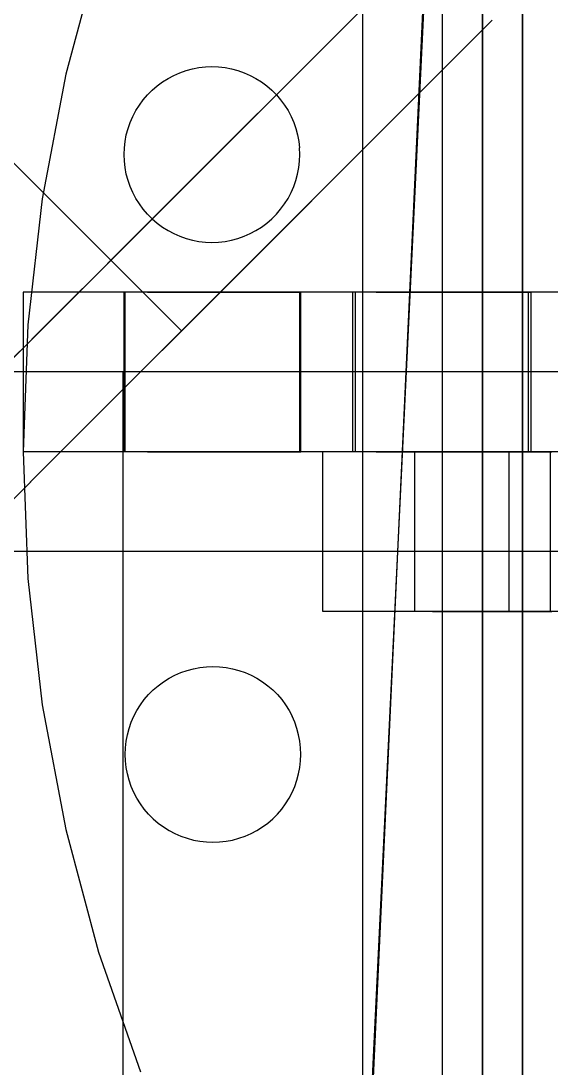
# Model space of a CAD drawing. Header units: millimetres. Extents: x -180 to 1414, y -663 to 972.
# Drawn here: x 1157.44 to 1170.72, y 434.57 to 460.79 of the extents above; entities that cross this region are included whole.
import ezdxf

# ---------------------------------------------------------------- set-up
doc = ezdxf.new("R2010")
doc.units = ezdxf.units.MM
doc.layers.add('TOP', color=8, linetype='Continuous')

msp = doc.modelspace()

# ---------------------------------------------------------------- linework, layer by layer
at = {"layer": 'TOP'}
for p, q in [((1170, 486.957), (1170, 431.957)), ((1169, 485.153), (1169, 430.153)), ((1166, 483.349), (1166, 428.349)), ((1188.126, 483.227), (1161.669, 456.769)), ((1160.49, 455.59), (1186.948, 482.048)), ((1150.415, 445.515), (1176.872, 471.973)), ((1166, 428.349), (1168, 471.651)), ((1149.236, 444.337), (1175.694, 470.794)), ((1166, 429.23), (1168, 470.77)), ((1168, 415.77), (1168, 470.77)), ((1169, 469.847), (1169, 430.153)), ((1169, 414.039), (1169, 469.039)), ((1169, 469.039), (1169, 430.961)), ((1170, 431.957), (1170, 468.043)), ((1170, 432.691), (1170, 467.309)), ((1170, 467.309), (1170, 412.309)), ((1151.563, 462.927), (1161.463, 453.028)), ((1159.388, 462.527), (1158.566, 459.457)), ((1169.207, 460.772), (1169.107, 460.672)), ((1169.241, 460.806), (1169.207, 460.772)), ((1169.107, 460.672), (1161.415, 452.98)), ((1168.939, 460.504), (1168.707, 460.272)), ((1169.107, 460.672), (1168.939, 460.504)), ((1168.707, 460.272), (1161.274, 452.839)), ((1168.707, 460.272), (1168.41, 459.975)), ((1168.41, 459.975), (1161.043, 452.607)), ((1168.41, 459.975), (1168.05, 459.615)), ((1158.566, 459.457), (1157.975, 456.334)), ((1168.05, 459.615), (1160.894, 452.459)), ((1168.05, 459.615), (1161.043, 452.607)), ((1161.127, 459.351), (1161.272, 459.428)), ((1168.05, 459.615), (1161.169, 452.734)), ((1161.272, 459.428), (1161.423, 459.494)), ((1161.423, 459.494), (1161.578, 459.548)), ((1161.578, 459.548), (1161.737, 459.591)), ((1161.737, 459.591), (1161.899, 459.621)), ((1161.899, 459.621), (1162.062, 459.64)), ((1162.062, 459.64), (1162.227, 459.646)), ((1162.227, 459.646), (1162.391, 459.64)), ((1162.391, 459.64), (1162.555, 459.621)), ((1162.555, 459.621), (1162.716, 459.591)), ((1162.716, 459.591), (1162.875, 459.548)), ((1162.875, 459.548), (1163.031, 459.494)), ((1163.031, 459.494), (1163.181, 459.428)), ((1163.181, 459.428), (1163.327, 459.351)), ((1168.05, 459.615), (1167.63, 459.195)), ((1160.73, 459.059), (1160.855, 459.166)), ((1160.855, 459.166), (1160.988, 459.264)), ((1160.988, 459.264), (1161.127, 459.351)), ((1163.327, 459.351), (1163.466, 459.264)), ((1163.466, 459.264), (1163.599, 459.166)), ((1163.599, 459.166), (1163.723, 459.059)), ((1167.63, 459.195), (1167.152, 458.717)), ((1160.507, 458.818), (1160.614, 458.942)), ((1160.614, 458.942), (1160.73, 459.059)), ((1163.723, 459.059), (1163.84, 458.942)), ((1163.84, 458.942), (1163.947, 458.818)), ((1160.322, 458.546), (1160.409, 458.685)), ((1160.409, 458.685), (1160.507, 458.818)), ((1163.947, 458.818), (1164.045, 458.685)), ((1164.045, 458.685), (1164.132, 458.546)), ((1167.152, 458.717), (1166.618, 458.183)), ((1160.179, 458.25), (1160.245, 458.4)), ((1160.245, 458.4), (1160.322, 458.546)), ((1164.132, 458.546), (1164.209, 458.4)), ((1164.209, 458.4), (1164.275, 458.25)), ((1160.125, 458.094), (1160.179, 458.25)), ((1164.275, 458.25), (1164.329, 458.094)), ((1166.618, 458.183), (1166.032, 457.597)), ((1160.051, 457.774), (1160.082, 457.935)), ((1160.082, 457.935), (1160.125, 458.094)), ((1164.329, 458.094), (1164.372, 457.935)), ((1164.372, 457.935), (1164.402, 457.774)), ((1160.027, 457.446), (1160.033, 457.61)), ((1160.033, 457.61), (1160.051, 457.774)), ((1164.402, 457.774), (1164.421, 457.61)), ((1164.427, 457.446), (1164.421, 457.61)), ((1166.032, 457.597), (1165.396, 456.961)), ((1160.033, 457.281), (1160.027, 457.446)), ((1164.421, 457.281), (1164.427, 457.446)), ((1160.051, 457.118), (1160.033, 457.281)), ((1160.082, 456.956), (1160.051, 457.118)), ((1164.372, 456.956), (1164.402, 457.118)), ((1164.402, 457.118), (1164.421, 457.281)), ((1160.125, 456.797), (1160.082, 456.956)), ((1160.179, 456.642), (1160.125, 456.797)), ((1164.275, 456.642), (1164.329, 456.797)), ((1164.329, 456.797), (1164.372, 456.956)), ((1165.396, 456.961), (1164.715, 456.28)), ((1160.245, 456.491), (1160.179, 456.642)), ((1160.956, 456.056), (1161.669, 456.769)), ((1164.209, 456.491), (1164.275, 456.642)), ((1157.975, 456.334), (1157.619, 453.176)), ((1160.322, 456.346), (1160.245, 456.491)), ((1160.409, 456.207), (1160.322, 456.346)), ((1164.715, 456.28), (1163.992, 455.557)), ((1164.045, 456.207), (1164.132, 456.346)), ((1164.132, 456.346), (1164.209, 456.491)), ((1160.212, 455.313), (1160.956, 456.056)), ((1160.507, 456.074), (1160.409, 456.207)), ((1160.614, 455.95), (1160.507, 456.074)), ((1163.84, 455.95), (1163.947, 456.074)), ((1163.947, 456.074), (1164.045, 456.207)), ((1160.614, 455.95), (1160.73, 455.833)), ((1160.73, 455.833), (1160.855, 455.726)), ((1163.599, 455.726), (1163.723, 455.833)), ((1163.723, 455.833), (1163.84, 455.95)), ((1159.912, 455.013), (1160.49, 455.59)), ((1160.855, 455.726), (1160.988, 455.628)), ((1160.988, 455.628), (1161.127, 455.541)), ((1161.127, 455.541), (1161.272, 455.464)), ((1163.181, 455.464), (1163.327, 455.541)), ((1163.992, 455.557), (1163.23, 454.795)), ((1163.327, 455.541), (1163.466, 455.628)), ((1163.466, 455.628), (1163.599, 455.726)), ((1159.442, 454.543), (1160.212, 455.313)), ((1161.272, 455.464), (1161.423, 455.398)), ((1161.423, 455.398), (1161.578, 455.344)), ((1161.578, 455.344), (1161.737, 455.301)), ((1161.737, 455.301), (1161.899, 455.27)), ((1161.899, 455.27), (1162.062, 455.252)), ((1162.062, 455.252), (1162.227, 455.246)), ((1162.227, 455.246), (1162.391, 455.252)), ((1162.391, 455.252), (1162.555, 455.27)), ((1162.555, 455.27), (1162.716, 455.301)), ((1162.716, 455.301), (1162.875, 455.344)), ((1162.875, 455.344), (1163.031, 455.398)), ((1163.031, 455.398), (1163.181, 455.464)), ((1159.31, 454.41), (1159.912, 455.013)), ((1163.23, 454.795), (1159.341, 450.906)), ((1163.23, 454.795), (1162.436, 454.001)), ((1158.65, 453.751), (1159.442, 454.543)), ((1158.686, 453.786), (1159.31, 454.41)), ((1157.619, 454), (1157.5, 454)), ((1157.5, 454), (1157.5, 450)), ((1157.975, 454), (1157.619, 454)), ((1158.566, 454), (1157.975, 454)), ((1159.388, 454), (1158.566, 454)), ((1160.438, 454), (1159.388, 454)), ((1160.027, 450), (1160.027, 454)), ((1160.033, 454), (1160.027, 454)), ((1160.051, 454), (1160.033, 454)), ((1160.082, 454), (1160.051, 454)), ((1160.053, 450), (1160.053, 454)), ((1160.059, 454), (1160.053, 454)), ((1160.077, 454), (1160.059, 454)), ((1160.108, 454), (1160.077, 454)), ((1160.125, 454), (1160.082, 454)), ((1160.151, 454), (1160.108, 454)), ((1160.179, 454), (1160.125, 454)), ((1160.205, 454), (1160.151, 454)), ((1160.245, 454), (1160.179, 454)), ((1160.271, 454), (1160.205, 454)), ((1160.322, 454), (1160.245, 454)), ((1160.348, 454), (1160.271, 454)), ((1160.409, 454), (1160.322, 454)), ((1160.435, 454), (1160.348, 454)), ((1160.507, 454), (1160.409, 454)), ((1160.533, 454), (1160.435, 454)), ((1161.709, 454), (1160.438, 454)), ((1160.614, 454), (1160.507, 454)), ((1160.64, 454), (1160.533, 454)), ((1160.614, 454), (1160.73, 454)), ((1160.64, 454), (1160.756, 454)), ((1160.73, 454), (1160.855, 454)), ((1160.756, 454), (1160.881, 454)), ((1160.855, 454), (1160.988, 454)), ((1160.881, 454), (1161.013, 454)), ((1160.988, 454), (1161.127, 454)), ((1161.013, 454), (1161.153, 454)), ((1161.127, 454), (1161.272, 454)), ((1161.153, 454), (1161.298, 454)), ((1161.272, 454), (1161.423, 454)), ((1161.298, 454), (1161.449, 454)), ((1161.423, 454), (1161.578, 454)), ((1161.449, 454), (1161.604, 454)), ((1161.578, 454), (1161.737, 454)), ((1161.604, 454), (1161.763, 454)), ((1162.436, 454.001), (1161.612, 453.177)), ((1163.194, 454), (1161.709, 454)), ((1161.737, 454), (1161.899, 454)), ((1161.763, 454), (1161.925, 454)), ((1161.899, 454), (1162.062, 454)), ((1161.925, 454), (1162.088, 454)), ((1162.062, 454), (1162.227, 454)), ((1162.088, 454), (1162.253, 454)), ((1162.227, 454), (1162.391, 454)), ((1162.253, 454), (1162.417, 454)), ((1162.391, 454), (1162.555, 454)), ((1162.417, 454), (1162.581, 454)), ((1162.555, 454), (1162.716, 454)), ((1162.581, 454), (1162.742, 454)), ((1162.716, 454), (1162.875, 454)), ((1162.742, 454), (1162.901, 454)), ((1162.875, 454), (1163.031, 454)), ((1162.901, 454), (1163.057, 454)), ((1163.031, 454), (1163.181, 454)), ((1163.057, 454), (1163.207, 454)), ((1163.181, 454), (1163.327, 454)), ((1164.885, 454), (1163.194, 454)), ((1163.207, 454), (1163.353, 454)), ((1163.327, 454), (1163.466, 454)), ((1163.353, 454), (1163.492, 454)), ((1163.466, 454), (1163.599, 454)), ((1163.492, 454), (1163.624, 454)), ((1163.599, 454), (1163.723, 454)), ((1163.624, 454), (1163.749, 454)), ((1163.723, 454), (1163.84, 454)), ((1163.749, 454), (1163.865, 454)), ((1163.84, 454), (1163.947, 454)), ((1163.865, 454), (1163.973, 454)), ((1163.947, 454), (1164.045, 454)), ((1163.973, 454), (1164.07, 454)), ((1164.045, 454), (1164.132, 454)), ((1164.07, 454), (1164.158, 454)), ((1164.132, 454), (1164.209, 454)), ((1164.158, 454), (1164.235, 454)), ((1164.209, 454), (1164.275, 454)), ((1164.235, 454), (1164.301, 454)), ((1164.275, 454), (1164.329, 454)), ((1164.301, 454), (1164.355, 454)), ((1164.329, 454), (1164.372, 454)), ((1164.355, 454), (1164.398, 454)), ((1164.372, 454), (1164.402, 454)), ((1164.398, 454), (1164.428, 454)), ((1164.421, 454), (1164.402, 454)), ((1164.421, 454), (1164.427, 454)), ((1164.427, 450), (1164.427, 454)), ((1164.428, 454), (1164.447, 454)), ((1164.453, 454), (1164.447, 454)), ((1164.453, 450), (1164.453, 454)), ((1166.772, 454), (1164.885, 454)), ((1165.752, 450), (1165.752, 454)), ((1165.758, 454), (1165.752, 454)), ((1165.776, 454), (1165.758, 454)), ((1165.807, 454), (1165.776, 454)), ((1165.849, 454), (1165.807, 454)), ((1165.825, 450), (1165.825, 454)), ((1165.831, 454), (1165.825, 454)), ((1165.85, 454), (1165.831, 454)), ((1165.904, 454), (1165.849, 454)), ((1165.88, 454), (1165.85, 454)), ((1165.923, 454), (1165.88, 454)), ((1165.969, 454), (1165.904, 454)), ((1165.977, 454), (1165.923, 454)), ((1166.046, 454), (1165.969, 454)), ((1166.043, 454), (1165.977, 454)), ((1166.12, 454), (1166.043, 454)), ((1166.134, 454), (1166.046, 454)), ((1166.208, 454), (1166.12, 454)), ((1166.232, 454), (1166.134, 454)), ((1166.305, 454), (1166.208, 454)), ((1166.339, 454), (1166.232, 454)), ((1166.413, 454), (1166.305, 454)), ((1166.339, 454), (1166.455, 454)), ((1166.529, 454), (1166.413, 454)), ((1166.455, 454), (1166.58, 454)), ((1166.529, 454), (1166.654, 454)), ((1166.58, 454), (1166.712, 454)), ((1166.654, 454), (1166.786, 454)), ((1166.712, 454), (1166.852, 454)), ((1168.845, 454), (1166.772, 454)), ((1166.786, 454), (1166.925, 454)), ((1166.852, 454), (1166.997, 454)), ((1166.925, 454), (1167.071, 454)), ((1166.997, 454), (1167.148, 454)), ((1167.071, 454), (1167.222, 454)), ((1167.148, 454), (1167.303, 454)), ((1167.222, 454), (1167.377, 454)), ((1167.303, 454), (1167.462, 454)), ((1167.377, 454), (1167.536, 454)), ((1167.462, 454), (1167.624, 454)), ((1167.536, 454), (1167.697, 454)), ((1167.624, 454), (1167.787, 454)), ((1167.697, 454), (1167.861, 454)), ((1167.787, 454), (1167.952, 454)), ((1167.861, 454), (1168.025, 454)), ((1167.952, 454), (1168.116, 454)), ((1168.025, 454), (1168.19, 454)), ((1168.116, 454), (1168.28, 454)), ((1168.19, 454), (1168.353, 454)), ((1168.28, 454), (1168.441, 454)), ((1168.353, 454), (1168.515, 454)), ((1168.441, 454), (1168.6, 454)), ((1168.515, 454), (1168.674, 454)), ((1168.6, 454), (1168.755, 454)), ((1168.674, 454), (1168.829, 454)), ((1168.755, 454), (1168.906, 454)), ((1168.829, 454), (1168.98, 454)), ((1171.093, 454), (1168.845, 454)), ((1168.906, 454), (1169.052, 454)), ((1168.98, 454), (1169.125, 454)), ((1169.052, 454), (1169.191, 454)), ((1169.125, 454), (1169.265, 454)), ((1169.191, 454), (1169.323, 454)), ((1169.265, 454), (1169.397, 454)), ((1169.323, 454), (1169.448, 454)), ((1169.397, 454), (1169.522, 454)), ((1169.564, 454), (1169.448, 454)), ((1169.522, 454), (1169.638, 454)), ((1169.564, 454), (1169.672, 454)), ((1169.638, 454), (1169.745, 454)), ((1169.769, 454), (1169.672, 454)), ((1169.745, 454), (1169.843, 454)), ((1169.769, 454), (1169.857, 454)), ((1169.843, 454), (1169.931, 454)), ((1169.857, 454), (1169.934, 454)), ((1169.931, 454), (1170.007, 454)), ((1170, 454), (1169.934, 454)), ((1170, 454), (1170.054, 454)), ((1170.084, 454), (1170, 454)), ((1170, 454), (1170, 450)), ((1170.007, 454), (1170.073, 454)), ((1170.096, 454), (1170.054, 454)), ((1170.073, 454), (1170.128, 454)), ((1170.335, 454), (1170.084, 454)), ((1170.096, 454), (1170.127, 454)), ((1170.127, 454), (1170.145, 454)), ((1170.128, 454), (1170.17, 454)), ((1170.145, 454), (1170.152, 454)), ((1170.152, 450), (1170.152, 454)), ((1170.17, 454), (1170.201, 454)), ((1170.201, 454), (1170.219, 454)), ((1170.219, 454), (1170.225, 454)), ((1170.225, 450), (1170.225, 454)), ((1170.752, 454), (1170.335, 454)), ((1157.84, 452.94), (1158.65, 453.751)), ((1158.044, 453.144), (1158.686, 453.786)), ((1157.387, 452.488), (1158.044, 453.144)), ((1157.619, 453.176), (1157.5, 450)), ((1161.612, 453.177), (1160.763, 452.328)), ((1157.016, 452.117), (1157.84, 452.94)), ((1161.356, 452.921), (1161.274, 452.839)), ((1161.415, 452.98), (1161.356, 452.921)), ((1161.451, 453.016), (1161.415, 452.98)), ((1161.463, 453.028), (1161.451, 453.016)), ((1161.043, 452.607), (1160.894, 452.459)), ((1161.169, 452.734), (1161.043, 452.607)), ((1161.274, 452.839), (1161.169, 452.734)), ((1160.763, 452.328), (1159.895, 451.46)), ((1160.894, 452.459), (1160.725, 452.29)), ((1160.537, 452.102), (1160.33, 451.895)), ((1160.725, 452.29), (1160.537, 452.102)), ((1159.682, 452), (1156.999, 452)), ((1162.59, 452), (1159.682, 452)), ((1160.112, 452), (1160, 452)), ((1160, 348), (1160, 452)), ((1160.33, 451.895), (1160.106, 451.671)), ((1160.447, 452), (1160.112, 452)), ((1161.003, 452), (1160.447, 452)), ((1161.777, 452), (1161.003, 452)), ((1162.765, 452), (1161.777, 452)), ((1165.708, 452), (1162.59, 452)), ((1163.961, 452), (1162.765, 452)), ((1165.359, 452), (1163.961, 452)), ((1166.95, 452), (1165.359, 452)), ((1169.017, 452), (1165.708, 452)), ((1168.727, 452), (1166.95, 452)), ((1170.678, 452), (1168.727, 452)), ((1172.5, 452), (1169.017, 452)), ((1172.793, 452), (1170.678, 452)), ((1160.106, 451.671), (1159.865, 451.43)), ((1159.895, 451.46), (1159.012, 450.577)), ((1159.865, 451.43), (1159.61, 451.175)), ((1159.61, 451.175), (1159.341, 450.906)), ((1159.341, 450.906), (1159.061, 450.626)), ((1159.012, 450.577), (1158.118, 449.683)), ((1159.061, 450.626), (1158.77, 450.335)), ((1158.77, 450.335), (1158.471, 450.036)), ((1157.5, 450), (1157.619, 446.824)), ((1157.619, 450), (1157.5, 450)), ((1157.975, 450), (1157.619, 450)), ((1158.566, 450), (1157.975, 450)), ((1158.471, 450.036), (1158.164, 449.729)), ((1159.388, 450), (1158.566, 450)), ((1160.438, 450), (1159.388, 450)), ((1160.033, 450), (1160.027, 450)), ((1160.051, 450), (1160.033, 450)), ((1160.082, 450), (1160.051, 450)), ((1160.059, 450), (1160.053, 450)), ((1160.077, 450), (1160.059, 450)), ((1160.108, 450), (1160.077, 450)), ((1160.125, 450), (1160.082, 450)), ((1160.151, 450), (1160.108, 450)), ((1160.179, 450), (1160.125, 450)), ((1160.205, 450), (1160.151, 450)), ((1160.245, 450), (1160.179, 450)), ((1160.271, 450), (1160.205, 450)), ((1160.322, 450), (1160.245, 450)), ((1160.348, 450), (1160.271, 450)), ((1160.409, 450), (1160.322, 450)), ((1160.435, 450), (1160.348, 450)), ((1160.507, 450), (1160.409, 450)), ((1160.533, 450), (1160.435, 450)), ((1161.709, 450), (1160.438, 450)), ((1160.614, 450), (1160.507, 450)), ((1160.64, 450), (1160.533, 450)), ((1160.614, 450), (1160.73, 450)), ((1160.756, 450), (1160.64, 450)), ((1160.73, 450), (1160.855, 450)), ((1160.756, 450), (1160.881, 450)), ((1160.855, 450), (1160.988, 450)), ((1160.881, 450), (1161.013, 450)), ((1160.988, 450), (1161.127, 450)), ((1161.013, 450), (1161.153, 450)), ((1161.127, 450), (1161.272, 450)), ((1161.153, 450), (1161.298, 450)), ((1161.272, 450), (1161.423, 450)), ((1161.298, 450), (1161.449, 450)), ((1161.423, 450), (1161.578, 450)), ((1161.449, 450), (1161.604, 450)), ((1161.578, 450), (1161.737, 450)), ((1161.604, 450), (1161.763, 450)), ((1163.194, 450), (1161.709, 450)), ((1161.737, 450), (1161.899, 450)), ((1161.763, 450), (1161.925, 450)), ((1161.899, 450), (1162.062, 450)), ((1161.925, 450), (1162.088, 450)), ((1162.062, 450), (1162.227, 450)), ((1162.088, 450), (1162.253, 450)), ((1162.227, 450), (1162.391, 450)), ((1162.253, 450), (1162.417, 450)), ((1162.391, 450), (1162.555, 450)), ((1162.417, 450), (1162.581, 450)), ((1162.555, 450), (1162.716, 450)), ((1162.581, 450), (1162.742, 450)), ((1162.716, 450), (1162.875, 450)), ((1162.742, 450), (1162.901, 450)), ((1162.875, 450), (1163.031, 450)), ((1162.901, 450), (1163.057, 450)), ((1163.031, 450), (1163.181, 450)), ((1163.057, 450), (1163.207, 450)), ((1163.181, 450), (1163.327, 450)), ((1164.885, 450), (1163.194, 450)), ((1163.207, 450), (1163.353, 450)), ((1163.327, 450), (1163.466, 450)), ((1163.353, 450), (1163.492, 450)), ((1163.466, 450), (1163.599, 450)), ((1163.492, 450), (1163.624, 450)), ((1163.599, 450), (1163.723, 450)), ((1163.624, 450), (1163.749, 450)), ((1163.723, 450), (1163.84, 450)), ((1163.749, 450), (1163.865, 450)), ((1163.84, 450), (1163.947, 450)), ((1163.865, 450), (1163.973, 450)), ((1163.947, 450), (1164.045, 450)), ((1163.973, 450), (1164.07, 450)), ((1164.045, 450), (1164.132, 450)), ((1164.07, 450), (1164.158, 450)), ((1164.132, 450), (1164.209, 450)), ((1164.158, 450), (1164.235, 450)), ((1164.209, 450), (1164.275, 450)), ((1164.235, 450), (1164.301, 450)), ((1164.275, 450), (1164.329, 450)), ((1164.301, 450), (1164.355, 450)), ((1164.329, 450), (1164.372, 450)), ((1164.355, 450), (1164.398, 450)), ((1164.372, 450), (1164.402, 450)), ((1164.398, 450), (1164.428, 450)), ((1164.402, 450), (1164.421, 450)), ((1164.421, 450), (1164.427, 450)), ((1164.428, 450), (1164.447, 450)), ((1164.447, 450), (1164.453, 450)), ((1166.772, 450), (1164.885, 450)), ((1165.098, 450), (1165, 450)), ((1165, 446), (1165, 450)), ((1165.391, 450), (1165.098, 450)), ((1165.878, 450), (1165.391, 450)), ((1165.758, 450), (1165.752, 450)), ((1165.776, 450), (1165.758, 450)), ((1165.807, 450), (1165.776, 450)), ((1165.849, 450), (1165.807, 450)), ((1165.831, 450), (1165.825, 450)), ((1165.85, 450), (1165.831, 450)), ((1165.904, 450), (1165.849, 450)), ((1165.88, 450), (1165.85, 450)), ((1166.555, 450), (1165.878, 450)), ((1165.923, 450), (1165.88, 450)), ((1165.969, 450), (1165.904, 450)), ((1165.977, 450), (1165.923, 450)), ((1166.046, 450), (1165.969, 450)), ((1166.043, 450), (1165.977, 450)), ((1166.12, 450), (1166.043, 450)), ((1166.134, 450), (1166.046, 450)), ((1166.208, 450), (1166.12, 450)), ((1166.232, 450), (1166.134, 450)), ((1166.305, 450), (1166.208, 450)), ((1166.339, 450), (1166.232, 450)), ((1166.413, 450), (1166.305, 450)), ((1166.339, 450), (1166.455, 450)), ((1166.413, 450), (1166.529, 450)), ((1166.455, 450), (1166.58, 450)), ((1166.529, 450), (1166.654, 450)), ((1167.419, 450), (1166.555, 450)), ((1166.58, 450), (1166.712, 450)), ((1166.654, 450), (1166.786, 450)), ((1166.712, 450), (1166.852, 450)), ((1168.845, 450), (1166.772, 450)), ((1166.786, 450), (1166.925, 450)), ((1166.852, 450), (1166.997, 450)), ((1166.925, 450), (1167.071, 450)), ((1166.997, 450), (1167.148, 450)), ((1167.071, 450), (1167.222, 450)), ((1167.148, 450), (1167.303, 450)), ((1167.222, 450), (1167.377, 450)), ((1167.305, 450), (1167.3, 450)), ((1167.3, 450), (1167.3, 446)), ((1167.303, 450), (1167.462, 450)), ((1167.319, 450), (1167.305, 450)), ((1167.343, 450), (1167.319, 450)), ((1167.376, 450), (1167.343, 450)), ((1167.418, 450), (1167.376, 450)), ((1167.377, 450), (1167.536, 450)), ((1167.468, 450), (1167.418, 450)), ((1168.466, 450), (1167.419, 450)), ((1167.462, 450), (1167.624, 450)), ((1167.528, 450), (1167.468, 450)), ((1167.595, 450), (1167.528, 450)), ((1167.536, 450), (1167.697, 450)), ((1167.671, 450), (1167.595, 450)), ((1167.624, 450), (1167.787, 450)), ((1167.754, 450), (1167.671, 450)), ((1167.697, 450), (1167.861, 450)), ((1167.844, 450), (1167.754, 450)), ((1167.787, 450), (1167.952, 450)), ((1167.844, 450), (1167.94, 450)), ((1167.861, 450), (1168.025, 450)), ((1167.94, 450), (1168.042, 450)), ((1167.952, 450), (1168.116, 450)), ((1168.025, 450), (1168.19, 450)), ((1168.042, 450), (1168.15, 450)), ((1168.116, 450), (1168.28, 450)), ((1168.15, 450), (1168.262, 450)), ((1168.19, 450), (1168.353, 450)), ((1168.262, 450), (1168.379, 450)), ((1168.28, 450), (1168.441, 450)), ((1168.353, 450), (1168.515, 450)), ((1168.379, 450), (1168.499, 450)), ((1168.441, 450), (1168.6, 450)), ((1169.689, 450), (1168.466, 450)), ((1168.499, 450), (1168.622, 450)), ((1168.515, 450), (1168.674, 450)), ((1168.6, 450), (1168.755, 450)), ((1168.622, 450), (1168.747, 450)), ((1168.674, 450), (1168.829, 450)), ((1168.747, 450), (1168.873, 450)), ((1168.755, 450), (1168.906, 450)), ((1168.829, 450), (1168.98, 450)), ((1171.093, 450), (1168.845, 450)), ((1168.873, 450), (1169, 450)), ((1168.906, 450), (1169.052, 450)), ((1168.98, 450), (1169.125, 450)), ((1169, 450), (1169.127, 450)), ((1169.052, 450), (1169.191, 450)), ((1169.125, 450), (1169.265, 450)), ((1169.127, 450), (1169.253, 450)), ((1169.191, 450), (1169.323, 450)), ((1169.253, 450), (1169.378, 450)), ((1169.265, 450), (1169.397, 450)), ((1169.323, 450), (1169.448, 450)), ((1169.378, 450), (1169.501, 450)), ((1169.397, 450), (1169.522, 450)), ((1169.448, 450), (1169.564, 450)), ((1169.501, 450), (1169.621, 450)), ((1169.522, 450), (1169.638, 450)), ((1169.564, 450), (1169.672, 450)), ((1169.621, 450), (1169.738, 450)), ((1169.638, 450), (1169.745, 450)), ((1169.664, 450), (1169.66, 450)), ((1169.66, 450), (1169.66, 446)), ((1169.679, 450), (1169.664, 450)), ((1169.672, 450), (1169.769, 450)), ((1169.702, 450), (1169.679, 450)), ((1171.082, 450), (1169.689, 450)), ((1169.735, 450), (1169.702, 450)), ((1169.777, 450), (1169.735, 450)), ((1169.738, 450), (1169.85, 450)), ((1169.745, 450), (1169.843, 450)), ((1169.769, 450), (1169.857, 450)), ((1169.828, 450), (1169.777, 450)), ((1169.887, 450), (1169.828, 450)), ((1169.843, 450), (1169.931, 450)), ((1169.85, 450), (1169.958, 450)), ((1169.857, 450), (1169.934, 450)), ((1169.955, 450), (1169.887, 450)), ((1169.931, 450), (1170.007, 450)), ((1169.934, 450), (1170, 450)), ((1170.031, 450), (1169.955, 450)), ((1169.958, 450), (1170.06, 450)), ((1170, 450), (1170.054, 450)), ((1170.084, 450), (1170, 450)), ((1170.007, 450), (1170.073, 450)), ((1170.114, 450), (1170.031, 450)), ((1170.054, 450), (1170.096, 450)), ((1170.06, 450), (1170.156, 450)), ((1170.073, 450), (1170.128, 450)), ((1170.335, 450), (1170.084, 450)), ((1170.096, 450), (1170.127, 450)), ((1170.114, 450), (1170.203, 450)), ((1170.127, 450), (1170.145, 450)), ((1170.128, 450), (1170.17, 450)), ((1170.145, 450), (1170.152, 450)), ((1170.156, 450), (1170.246, 450)), ((1170.17, 450), (1170.201, 450)), ((1170.201, 450), (1170.219, 450)), ((1170.203, 450), (1170.3, 450)), ((1170.219, 450), (1170.225, 450)), ((1170.246, 450), (1170.329, 450)), ((1170.3, 450), (1170.402, 450)), ((1170.329, 450), (1170.405, 450)), ((1170.752, 450), (1170.335, 450)), ((1170.402, 450), (1170.51, 450)), ((1170.405, 450), (1170.472, 450)), ((1170.472, 450), (1170.532, 450)), ((1170.51, 450), (1170.622, 450)), ((1170.532, 450), (1170.582, 450)), ((1170.582, 450), (1170.624, 450)), ((1170.622, 450), (1170.739, 450)), ((1170.624, 450), (1170.657, 450)), ((1170.657, 450), (1170.681, 450)), ((1170.681, 450), (1170.695, 450)), ((1170.695, 450), (1170.7, 450)), ((1170.7, 450), (1170.7, 446)), ((1158.164, 449.729), (1157.852, 449.417)), ((1158.118, 449.683), (1157.22, 448.785)), ((1157.852, 449.417), (1157.537, 449.102)), ((1157.537, 449.102), (1157.22, 448.785)), ((1158.111, 447.5), (1156.999, 447.5)), ((1159.456, 447.5), (1158.111, 447.5)), ((1161.029, 447.5), (1159.456, 447.5)), ((1162.819, 447.5), (1161.029, 447.5)), ((1164.818, 447.5), (1162.819, 447.5)), ((1167.013, 447.5), (1164.818, 447.5)), ((1169.392, 447.5), (1167.013, 447.5)), ((1171.943, 447.5), (1169.392, 447.5)), ((1157.619, 446.824), (1157.975, 443.666)), ((1165.098, 446), (1165, 446)), ((1165.391, 446), (1165.098, 446)), ((1165.878, 446), (1165.391, 446)), ((1166.555, 446), (1165.878, 446)), ((1167.419, 446), (1166.555, 446)), ((1167.305, 446), (1167.3, 446)), ((1167.319, 446), (1167.305, 446)), ((1167.343, 446), (1167.319, 446)), ((1167.376, 446), (1167.343, 446)), ((1167.418, 446), (1167.376, 446)), ((1167.468, 446), (1167.418, 446)), ((1168.466, 446), (1167.419, 446)), ((1167.528, 446), (1167.468, 446)), ((1167.595, 446), (1167.528, 446)), ((1167.671, 446), (1167.595, 446)), ((1167.754, 446), (1167.671, 446)), ((1167.754, 446), (1167.844, 446)), ((1167.844, 446), (1167.94, 446)), ((1167.94, 446), (1168.042, 446)), ((1168.042, 446), (1168.15, 446)), ((1168.15, 446), (1168.262, 446)), ((1168.262, 446), (1168.379, 446)), ((1168.379, 446), (1168.499, 446)), ((1169.689, 446), (1168.466, 446)), ((1168.499, 446), (1168.622, 446)), ((1168.622, 446), (1168.747, 446)), ((1168.747, 446), (1168.873, 446)), ((1168.873, 446), (1169, 446)), ((1169, 446), (1169.127, 446)), ((1169.127, 446), (1169.253, 446)), ((1169.253, 446), (1169.378, 446)), ((1169.378, 446), (1169.501, 446)), ((1169.501, 446), (1169.621, 446)), ((1169.621, 446), (1169.738, 446)), ((1169.664, 446), (1169.66, 446)), ((1169.679, 446), (1169.664, 446)), ((1169.702, 446), (1169.679, 446)), ((1171.082, 446), (1169.689, 446)), ((1169.735, 446), (1169.702, 446)), ((1169.777, 446), (1169.735, 446)), ((1169.738, 446), (1169.85, 446)), ((1169.828, 446), (1169.777, 446)), ((1169.887, 446), (1169.828, 446)), ((1169.85, 446), (1169.958, 446)), ((1169.955, 446), (1169.887, 446)), ((1170.031, 446), (1169.955, 446)), ((1169.958, 446), (1170.06, 446)), ((1170.114, 446), (1170.031, 446)), ((1170.06, 446), (1170.156, 446)), ((1170.203, 446), (1170.114, 446)), ((1170.156, 446), (1170.246, 446)), ((1170.203, 446), (1170.3, 446)), ((1170.246, 446), (1170.329, 446)), ((1170.3, 446), (1170.402, 446)), ((1170.329, 446), (1170.405, 446)), ((1170.402, 446), (1170.51, 446)), ((1170.405, 446), (1170.472, 446)), ((1170.472, 446), (1170.532, 446)), ((1170.51, 446), (1170.622, 446)), ((1170.532, 446), (1170.582, 446)), ((1170.582, 446), (1170.624, 446)), ((1170.622, 446), (1170.739, 446)), ((1170.624, 446), (1170.657, 446)), ((1170.681, 446), (1170.657, 446)), ((1170.681, 446), (1170.695, 446)), ((1170.695, 446), (1170.7, 446)), ((1161.298, 444.406), (1161.449, 444.472)), ((1161.449, 444.472), (1161.604, 444.526)), ((1161.604, 444.526), (1161.763, 444.569)), ((1161.763, 444.569), (1161.925, 444.599)), ((1161.925, 444.599), (1162.088, 444.618)), ((1162.088, 444.618), (1162.253, 444.624)), ((1162.253, 444.624), (1162.417, 444.618)), ((1162.417, 444.618), (1162.581, 444.599)), ((1162.581, 444.599), (1162.742, 444.569)), ((1162.742, 444.569), (1162.901, 444.526)), ((1162.901, 444.526), (1163.057, 444.472)), ((1163.057, 444.472), (1163.207, 444.406)), ((1160.881, 444.144), (1161.013, 444.242)), ((1161.013, 444.242), (1161.153, 444.329)), ((1161.153, 444.329), (1161.298, 444.406)), ((1163.207, 444.406), (1163.353, 444.329)), ((1163.353, 444.329), (1163.492, 444.242)), ((1163.492, 444.242), (1163.624, 444.144)), ((1160.64, 443.92), (1160.756, 444.037)), ((1160.756, 444.037), (1160.881, 444.144)), ((1163.624, 444.144), (1163.749, 444.037)), ((1163.749, 444.037), (1163.865, 443.92)), ((1160.435, 443.663), (1160.533, 443.796)), ((1160.533, 443.796), (1160.64, 443.92)), ((1163.865, 443.92), (1163.973, 443.796)), ((1163.973, 443.796), (1164.07, 443.663)), ((1157.975, 443.666), (1158.566, 440.543)), ((1160.271, 443.379), (1160.348, 443.524)), ((1160.348, 443.524), (1160.435, 443.663)), ((1164.07, 443.663), (1164.158, 443.524)), ((1164.158, 443.524), (1164.235, 443.379)), ((1160.151, 443.072), (1160.205, 443.228)), ((1160.205, 443.228), (1160.271, 443.379)), ((1164.301, 443.228), (1164.235, 443.379)), ((1164.355, 443.072), (1164.301, 443.228)), ((1160.077, 442.752), (1160.108, 442.914)), ((1160.108, 442.914), (1160.151, 443.072)), ((1164.398, 442.914), (1164.355, 443.072)), ((1164.428, 442.752), (1164.398, 442.914)), ((1160.059, 442.588), (1160.077, 442.752)), ((1164.447, 442.588), (1164.428, 442.752)), ((1160.053, 442.424), (1160.059, 442.588)), ((1160.059, 442.26), (1160.053, 442.424)), ((1164.453, 442.424), (1164.447, 442.588)), ((1164.447, 442.26), (1164.453, 442.424)), ((1160.077, 442.096), (1160.059, 442.26)), ((1164.428, 442.096), (1164.447, 442.26)), ((1160.108, 441.934), (1160.077, 442.096)), ((1160.151, 441.776), (1160.108, 441.934)), ((1164.355, 441.776), (1164.398, 441.934)), ((1164.398, 441.934), (1164.428, 442.096)), ((1160.205, 441.62), (1160.151, 441.776)), ((1160.271, 441.469), (1160.205, 441.62)), ((1164.235, 441.469), (1164.301, 441.62)), ((1164.301, 441.62), (1164.355, 441.776)), ((1160.348, 441.324), (1160.271, 441.469)), ((1160.435, 441.185), (1160.348, 441.324)), ((1164.07, 441.185), (1164.158, 441.324)), ((1164.158, 441.324), (1164.235, 441.469)), ((1160.533, 441.052), (1160.435, 441.185)), ((1160.64, 440.928), (1160.533, 441.052)), ((1163.865, 440.928), (1163.973, 441.052)), ((1163.973, 441.052), (1164.07, 441.185)), ((1160.756, 440.811), (1160.64, 440.928)), ((1160.756, 440.811), (1160.881, 440.704)), ((1163.624, 440.704), (1163.749, 440.811)), ((1163.749, 440.811), (1163.865, 440.928)), ((1158.566, 440.543), (1159.388, 437.473)), ((1160.881, 440.704), (1161.013, 440.606)), ((1161.013, 440.606), (1161.153, 440.519)), ((1163.353, 440.519), (1163.492, 440.606)), ((1163.492, 440.606), (1163.624, 440.704)), ((1161.153, 440.519), (1161.298, 440.442)), ((1161.298, 440.442), (1161.449, 440.376)), ((1161.449, 440.376), (1161.604, 440.322)), ((1161.604, 440.322), (1161.763, 440.279)), ((1161.763, 440.279), (1161.925, 440.249)), ((1162.581, 440.249), (1162.742, 440.279)), ((1162.742, 440.279), (1162.901, 440.322)), ((1162.901, 440.322), (1163.057, 440.376)), ((1163.057, 440.376), (1163.207, 440.442)), ((1163.207, 440.442), (1163.353, 440.519)), ((1161.925, 440.249), (1162.088, 440.23)), ((1162.088, 440.23), (1162.253, 440.224)), ((1162.253, 440.224), (1162.417, 440.23)), ((1162.417, 440.23), (1162.581, 440.249)), ((1159.388, 437.473), (1160.438, 434.473))]:
    msp.add_line(p, q, dxfattribs=at)

doc.saveas('drawing.dxf')
